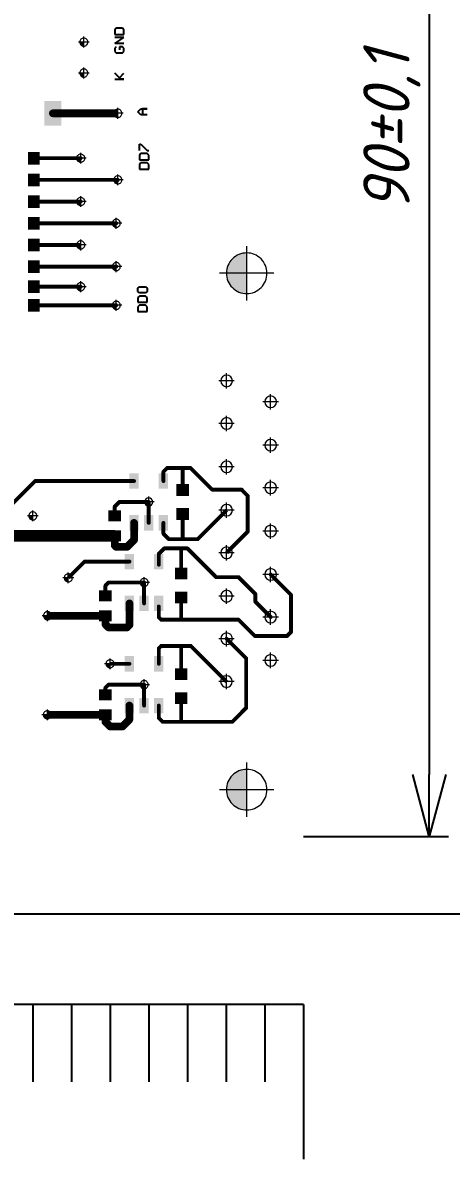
# Model space of a CAD drawing. Header units: millimetres. Extents: x 1557 to 2774, y 1107 to 1474.
# Drawn here: x 1713.8 to 1741.5, y 1316.2 to 1389.6 of the extents above; entities that cross this region are included whole.
import ezdxf

# ---------------------------------------------------------------- set-up
doc = ezdxf.new("R2010")
doc.units = ezdxf.units.MM
for name, color, linetype in [('Mechanical13', 56, 'Continuous'), ('PDF _Геометрия', 7, 'Continuous'), ('PDF _Сплошная заливка', 7, 'Continuous'), ('TopLayer', 1, 'Continuous')]:
    doc.layers.add(name, color=color, linetype=linetype)
doc.styles.add('GOST-2.304_Type-B_italic', font='GOST Common Italic.ttf')
doc.styles.get("Standard").update_dxf_attribs({"font": 'arial.ttf'})
doc.dimstyles.new('ISO-25', dxfattribs={"dimtxt": 2.5, "dimasz": 2.5, "dimexe": 1.25, "dimexo": 0.625, "dimtad": 1, "dimtxsty": 'Standard', "dimcen": 2.5, "dimadec": 0, "dimazin": 0, "dimtfac": 1, "dimtmove": 0, "dimatfit": 3, "dimfxl": 1, "dimarcsym": 0})

# ---------------------------------------------------------------- blocks, each defined once
blk = doc.blocks.new('_Open30')
at = {"color": 0, "linetype": 'ByBlock', "lineweight": -2}
for p, q in [((-1, 0.268), (0, 0)), ((0, 0), (-1, -0.268)), ((0, 0), (-1, 0))]:
    blk.add_line(p, q, dxfattribs=at)
blk = doc.blocks.new('*D54')
at = {"color": 0, "lineweight": -2, "transparency": 16777216}
for p, q in [((1731.986, 1427.067), (1741.362, 1427.067)), ((1740.112, 1423.067), (1740.112, 1341.067)), ((1731.986, 1337.067), (1741.362, 1337.067))]:
    blk.add_line(p, q, dxfattribs=at)
at = {"layer": 'Defpoints', "color": 0, "lineweight": 50, "transparency": 16777216}
for p in [(1731.986, 1427.067), (1731.986, 1337.067), (1740.112, 1337.067)]:
    blk.add_point(p, dxfattribs=at)
at = {"color": 0, "lineweight": -2, "transparency": 16777216, "xscale": 4, "yscale": 4, "zscale": 4}
for p, rotation in [((1740.112, 1427.067), 90), ((1740.112, 1337.067), 270)]:
    blk.add_blockref('_Open30', p, dxfattribs=dict(at, rotation=rotation))
at = {"color": 0, "transparency": 16777216, "insert": (1737.69, 1382.607), "char_height": 3, "attachment_point": 5, "rotation": 90, "style": 'GOST-2.304_Type-B_italic'}
blk.add_mtext('90{\\fGOST type B|b0|i1|c204|p34;\\C0;%%P0,1}', dxfattribs=at)
blk = doc.blocks.new('*D55')
at = {"color": 0, "lineweight": -2, "transparency": 16777216}
for p, q in [((1711.986, 1432.067), (1751.592, 1432.067)), ((1750.342, 1336.067), (1750.342, 1428.067)), ((1711.986, 1332.067), (1751.592, 1332.067))]:
    blk.add_line(p, q, dxfattribs=at)
at = {"layer": 'Defpoints', "color": 0, "lineweight": 50, "transparency": 16777216}
for p in [(1711.986, 1432.067), (1750.342, 1432.067), (1711.986, 1332.067)]:
    blk.add_point(p, dxfattribs=at)
at = {"color": 0, "lineweight": -2, "transparency": 16777216, "xscale": 4, "yscale": 4, "zscale": 4}
for p, rotation in [((1750.342, 1432.067), 90), ((1750.342, 1332.067), 270)]:
    blk.add_blockref('_Open30', p, dxfattribs=dict(at, rotation=rotation))
at = {"color": 0, "transparency": 16777216, "insert": (1747.92, 1379.937), "char_height": 3, "width": 12.96541, "attachment_point": 5, "rotation": 90, "style": 'GOST-2.304_Type-B_italic'}
blk.add_mtext('100{\\fGOST type B|b0|i1|c204|p34;\\C0;%%P0,1}', dxfattribs=at)

msp = doc.modelspace()

# ---------------------------------------------------------------- hatches: boundary and pattern name
at = {"layer": 'PDF _Сплошная заливка', "transparency": 33554559}
for points in [[(1717.508, 1388.37, 0.414236), (1717.77, 1388.107), (1717.77, 1388.107), (1717.77, 1388.107), (1717.77, 1388.37), (1717.77, 1388.37)], [(1717.508, 1386.37, 0.19888), (1717.584, 1386.184), (1717.584, 1386.184, 0.198956), (1717.77, 1386.107), (1717.77, 1386.107), (1717.77, 1386.107), (1717.77, 1386.37), (1717.77, 1386.37)], [(1719.708, 1383.77, 0.198988), (1719.785, 1383.584), (1719.785, 1383.584, 0.198988), (1719.97, 1383.507), (1719.97, 1383.507), (1719.97, 1383.507), (1719.97, 1383.77), (1719.97, 1383.77)], [(1717.308, 1380.87, 0.414259), (1717.57, 1380.607), (1717.57, 1380.607), (1717.57, 1380.607), (1717.57, 1380.87), (1717.57, 1380.87)], [(1719.708, 1379.47, 0.198956), (1719.785, 1379.284), (1719.785, 1379.284, 0.19888), (1719.97, 1379.207), (1719.97, 1379.207), (1719.97, 1379.207), (1719.97, 1379.47), (1719.97, 1379.47)], [(1717.308, 1378.07, 0.198797), (1717.384, 1377.884), (1717.384, 1377.884, 0.198848), (1717.57, 1377.807), (1717.57, 1377.807), (1717.57, 1377.807), (1717.57, 1378.07), (1717.57, 1378.07)], [(1719.608, 1376.67, 0.414236), (1719.87, 1376.407), (1719.87, 1376.407), (1719.87, 1376.407), (1719.87, 1376.67), (1719.87, 1376.67)], [(1717.308, 1375.27, 0.198797), (1717.384, 1375.084), (1717.384, 1375.084, 0.198848), (1717.57, 1375.007), (1717.57, 1375.007), (1717.57, 1375.007), (1717.57, 1375.27), (1717.57, 1375.27)], [(1728.305, 1374.752, 0.414219), (1726.993, 1373.44), (1726.993, 1373.44), (1726.993, 1373.44), (1728.305, 1373.44), (1728.305, 1373.44)], [(1719.608, 1373.87, 0.414186), (1719.87, 1373.607), (1719.87, 1373.607), (1719.87, 1373.607), (1719.87, 1373.87), (1719.87, 1373.87)], [(1726.993, 1373.44, 0.414219), (1728.305, 1372.127), (1728.305, 1372.127), (1728.305, 1372.127), (1728.305, 1373.44), (1728.305, 1373.44)], [(1717.308, 1372.57, 0.19888), (1717.384, 1372.384), (1717.384, 1372.384, 0.198969), (1717.57, 1372.307), (1717.57, 1372.307), (1717.57, 1372.307), (1717.57, 1372.57), (1717.57, 1372.57)], [(1719.608, 1371.37, 0.199002), (1719.684, 1371.184), (1719.684, 1371.184, 0.198988), (1719.87, 1371.107), (1719.87, 1371.107), (1719.87, 1371.107), (1719.87, 1371.37), (1719.87, 1371.37)], [(1721.708, 1358.67, 0.19888), (1721.784, 1358.484), (1721.784, 1358.484, 0.198906), (1721.97, 1358.407), (1721.97, 1358.407), (1721.97, 1358.407), (1721.97, 1358.67), (1721.97, 1358.67)], [(1714.208, 1357.77, 0.414208), (1714.47, 1357.507), (1714.47, 1357.507), (1714.47, 1357.507), (1714.47, 1357.77), (1714.47, 1357.77)], [(1716.508, 1353.77, 0.414236), (1716.77, 1353.507), (1716.77, 1353.507), (1716.77, 1353.507), (1716.77, 1353.77), (1716.77, 1353.77)], [(1721.408, 1353.47, 0.414208), (1721.67, 1353.207), (1721.67, 1353.207), (1721.67, 1353.207), (1721.67, 1353.47), (1721.67, 1353.47)], [(1715.16, 1351.322, 0.414236), (1715.422, 1351.06), (1715.422, 1351.06), (1715.422, 1351.06), (1715.422, 1351.322), (1715.422, 1351.322)], [(1719.208, 1348.22, 0.414259), (1719.47, 1347.957), (1719.47, 1347.957), (1719.47, 1347.957), (1719.47, 1348.22), (1719.47, 1348.22)], [(1721.408, 1346.87, 0.414186), (1721.67, 1346.607), (1721.67, 1346.607), (1721.67, 1346.607), (1721.67, 1346.87), (1721.67, 1346.87)], [(1715.155, 1344.922, 0.414259), (1715.418, 1344.66), (1715.418, 1344.66), (1715.418, 1344.66), (1715.418, 1344.922), (1715.418, 1344.922)], [(1728.305, 1341.402, 0.414219), (1726.993, 1340.09), (1726.993, 1340.09), (1726.993, 1340.09), (1728.305, 1340.09), (1728.305, 1340.09)], [(1726.993, 1340.09, 0.414214), (1728.305, 1338.777), (1728.305, 1338.777), (1728.305, 1338.777), (1728.305, 1340.09), (1728.305, 1340.09)]]:
    msp.add_hatch(color=7, dxfattribs=at).paths.add_polyline_path(points)

# ---------------------------------------------------------------- linework, layer by layer
for p, q in [((1716.986, 1326.221), (1711.986, 1326.221)), ((1714.486, 1326.221), (1714.486, 1321.221)), ((1721.986, 1326.221), (1716.986, 1326.221)), ((1716.986, 1326.221), (1716.986, 1321.221)), ((1719.486, 1326.221), (1719.486, 1321.221)), ((1726.986, 1326.221), (1721.986, 1326.221)), ((1721.986, 1326.221), (1721.986, 1321.221)), ((1724.486, 1326.221), (1724.486, 1321.221)), ((1731.986, 1326.221), (1726.986, 1326.221)), ((1726.986, 1326.221), (1726.986, 1321.221)), ((1729.486, 1326.221), (1729.486, 1321.221)), ((1731.986, 1326.221), (1731.986, 1316.221))]:
    msp.add_line(p, q)
at = {"layer": 'Mechanical13', "lineweight": 50, "const_width": 0.001}
for points in [[(1731.986, 1337.067), (1731.986, 1427.067)], [(1711.986, 1337.067), (1731.986, 1337.067)]]:
    msp.add_lwpolyline(points, dxfattribs=at)
at = {"layer": 'PDF _Геометрия', "lineweight": 9}
for points in [[(1717.77, 1388.02), (1717.77, 1388.72)], [(1718.12, 1388.37), (1717.42, 1388.37)], [(1717.77, 1386.02), (1717.77, 1386.72)], [(1718.12, 1386.37), (1717.42, 1386.37)], [(1720.32, 1383.77), (1719.62, 1383.77)], [(1719.97, 1383.42), (1719.97, 1384.12)], [(1717.92, 1380.87), (1717.22, 1380.87)], [(1717.57, 1380.52), (1717.57, 1381.22)], [(1720.32, 1379.47), (1719.62, 1379.47)], [(1719.97, 1379.12), (1719.97, 1379.82)], [(1717.92, 1378.07), (1717.22, 1378.07)], [(1717.57, 1377.72), (1717.57, 1378.42)], [(1719.87, 1376.32), (1719.87, 1377.02)], [(1720.22, 1376.67), (1719.52, 1376.67)], [(1717.57, 1374.92), (1717.57, 1375.62)], [(1717.92, 1375.27), (1717.22, 1375.27)], [(1728.305, 1371.69), (1728.305, 1375.19)], [(1719.87, 1373.52), (1719.87, 1374.22)], [(1720.22, 1373.87), (1719.52, 1373.87)], [(1730.055, 1373.44), (1726.555, 1373.44)], [(1717.92, 1372.57), (1717.22, 1372.57)], [(1717.57, 1372.22), (1717.57, 1372.92)], [(1720.22, 1371.37), (1719.52, 1371.37)], [(1719.87, 1371.02), (1719.87, 1371.72)], [(1727.005, 1365.99), (1727.005, 1366.99)], [(1727.505, 1366.49), (1726.505, 1366.49)], [(1729.855, 1364.64), (1729.855, 1365.64)], [(1730.355, 1365.14), (1729.355, 1365.14)], [(1727.005, 1363.24), (1727.005, 1364.24)], [(1727.505, 1363.74), (1726.505, 1363.74)], [(1730.355, 1362.34), (1729.355, 1362.34)], [(1729.855, 1361.84), (1729.855, 1362.84)], [(1727.505, 1360.94), (1726.505, 1360.94)], [(1727.005, 1360.44), (1727.005, 1361.44)], [(1730.355, 1359.59), (1729.355, 1359.59)], [(1729.855, 1359.09), (1729.855, 1360.09)], [(1722.32, 1358.67), (1721.62, 1358.67)], [(1721.97, 1358.32), (1721.97, 1359.02)], [(1727.005, 1357.64), (1727.005, 1358.64)], [(1714.47, 1357.42), (1714.47, 1358.12)], [(1727.505, 1358.14), (1726.505, 1358.14)], [(1714.82, 1357.77), (1714.12, 1357.77)], [(1729.855, 1356.29), (1729.855, 1357.29)], [(1730.355, 1356.79), (1729.355, 1356.79)], [(1727.005, 1354.89), (1727.005, 1355.89)], [(1727.505, 1355.39), (1726.505, 1355.39)], [(1729.855, 1353.49), (1729.855, 1354.49)], [(1717.12, 1353.77), (1716.42, 1353.77)], [(1716.77, 1353.42), (1716.77, 1354.12)], [(1721.67, 1353.12), (1721.67, 1353.82)], [(1730.355, 1353.99), (1729.355, 1353.99)], [(1722.02, 1353.47), (1721.32, 1353.47)], [(1727.005, 1352.09), (1727.005, 1353.09)], [(1727.505, 1352.59), (1726.505, 1352.59)], [(1715.772, 1351.322), (1715.072, 1351.322)], [(1715.422, 1350.972), (1715.422, 1351.672)], [(1729.855, 1350.74), (1729.855, 1351.74)], [(1730.355, 1351.24), (1729.355, 1351.24)], [(1727.505, 1349.84), (1726.505, 1349.84)], [(1727.005, 1349.34), (1727.005, 1350.34)], [(1719.47, 1347.87), (1719.47, 1348.57)], [(1730.355, 1348.44), (1729.355, 1348.44)], [(1729.855, 1347.94), (1729.855, 1348.94)], [(1719.82, 1348.22), (1719.12, 1348.22)], [(1721.67, 1346.52), (1721.67, 1347.22)], [(1727.495, 1347.07), (1726.495, 1347.07)], [(1726.995, 1346.57), (1726.995, 1347.57)], [(1722.02, 1346.87), (1721.32, 1346.87)], [(1715.768, 1344.922), (1715.068, 1344.922)], [(1715.418, 1344.572), (1715.418, 1345.272)], [(1728.305, 1338.34), (1728.305, 1341.84)], [(1730.055, 1340.09), (1726.555, 1340.09)]]:
    msp.add_lwpolyline(points, dxfattribs=at)
for points in [[(1718.033, 1388.37, 0.414315), (1717.77, 1388.632, 0.414315), (1717.508, 1388.37, 0.414315), (1717.77, 1388.107, 0.414315)], [(1718.033, 1386.37, 0.414315), (1717.77, 1386.632, 0.414315), (1717.508, 1386.37, 0.414315), (1717.77, 1386.107, 0.414315)], [(1720.233, 1383.77, 0.414315), (1719.97, 1384.032, 0.414315), (1719.708, 1383.77, 0.414315), (1719.97, 1383.507, 0.414315)], [(1717.833, 1380.87, 0.414315), (1717.57, 1381.132, 0.414315), (1717.308, 1380.87, 0.414315), (1717.57, 1380.608, 0.414315)], [(1720.233, 1379.47, 0.414315), (1719.97, 1379.732, 0.414315), (1719.708, 1379.47, 0.414315), (1719.97, 1379.207, 0.414315)], [(1717.833, 1378.07, 0.414315), (1717.57, 1378.332, 0.414315), (1717.308, 1378.07, 0.414315), (1717.57, 1377.808, 0.414315)], [(1720.133, 1376.67, 0.414315), (1719.87, 1376.932, 0.414315), (1719.608, 1376.67, 0.414315), (1719.87, 1376.407, 0.414315)], [(1717.833, 1375.27, 0.414315), (1717.57, 1375.532, 0.414315), (1717.308, 1375.27, 0.414315), (1717.57, 1375.008, 0.414315)], [(1720.133, 1373.87, 0.414315), (1719.87, 1374.132, 0.414315), (1719.608, 1373.87, 0.414315), (1719.87, 1373.607, 0.414315)], [(1729.617, 1373.44, 0.414259), (1728.305, 1374.753, 0.414259), (1726.993, 1373.44, 0.414315), (1728.305, 1372.128, 0.414315)], [(1717.833, 1372.57, 0.414315), (1717.57, 1372.832, 0.414315), (1717.308, 1372.57, 0.414315), (1717.57, 1372.307, 0.414315)], [(1720.133, 1371.37, 0.414315), (1719.87, 1371.632, 0.414315), (1719.608, 1371.37, 0.414315), (1719.87, 1371.107, 0.414315)], [(1727.38, 1366.49, 0.414158), (1727.005, 1366.865, 0.414158), (1726.63, 1366.49, 0.414158), (1727.005, 1366.115, 0.414158)], [(1730.23, 1365.14, 0.414158), (1729.855, 1365.515, 0.414158), (1729.48, 1365.14, 0.414158), (1729.855, 1364.765, 0.414158)], [(1727.38, 1363.74, 0.414158), (1727.005, 1364.115, 0.414158), (1726.63, 1363.74, 0.414158), (1727.005, 1363.365, 0.414158)], [(1730.23, 1362.34, 0.414158), (1729.855, 1362.715, 0.414158), (1729.48, 1362.34, 0.414158), (1729.855, 1361.965, 0.414158)], [(1727.38, 1360.94, 0.414158), (1727.005, 1361.315, 0.414158), (1726.63, 1360.94, 0.414158), (1727.005, 1360.565, 0.414158)], [(1730.23, 1359.59, 0.414158), (1729.855, 1359.965, 0.414158), (1729.48, 1359.59, 0.414158), (1729.855, 1359.215, 0.414158)], [(1722.233, 1358.67, 0.413811), (1721.97, 1358.932, 0.414036), (1721.707, 1358.67, 0.414036), (1721.97, 1358.407, 0.413811)], [(1714.733, 1357.77, 0.414315), (1714.47, 1358.032, 0.414315), (1714.208, 1357.77, 0.414315), (1714.47, 1357.507, 0.414315)], [(1727.38, 1358.14, 0.414158), (1727.005, 1358.515, 0.414158), (1726.63, 1358.14, 0.414158), (1727.005, 1357.765, 0.414158)], [(1730.23, 1356.79, 0.414158), (1729.855, 1357.165, 0.414158), (1729.48, 1356.79, 0.414158), (1729.855, 1356.415, 0.414158)], [(1727.38, 1355.39, 0.414158), (1727.005, 1355.765, 0.414158), (1726.63, 1355.39, 0.414511), (1727.005, 1355.015, 0.414511)], [(1730.23, 1353.99, 0.414158), (1729.855, 1354.365, 0.414158), (1729.48, 1353.99, 0.414158), (1729.855, 1353.615, 0.414158)], [(1717.032, 1353.77, 0.414315), (1716.77, 1354.032, 0.414315), (1716.508, 1353.77, 0.414315), (1716.77, 1353.508, 0.414315)], [(1721.933, 1353.47, 0.414315), (1721.67, 1353.732, 0.414315), (1721.408, 1353.47, 0.414315), (1721.67, 1353.207, 0.414315)], [(1727.38, 1352.59, 0.414158), (1727.005, 1352.965, 0.414158), (1726.63, 1352.59, 0.414511), (1727.005, 1352.215, 0.414511)], [(1715.685, 1351.322, 0.414315), (1715.422, 1351.585, 0.414315), (1715.16, 1351.322, 0.414315), (1715.422, 1351.06, 0.414315)], [(1730.23, 1351.24, 0.414158), (1729.855, 1351.615, 0.414158), (1729.48, 1351.24, 0.414158), (1729.855, 1350.865, 0.414158)], [(1727.38, 1349.84, 0.414158), (1727.005, 1350.215, 0.414158), (1726.63, 1349.84, 0.414158), (1727.005, 1349.465, 0.414158)], [(1719.733, 1348.22, 0.414315), (1719.47, 1348.482, 0.414315), (1719.208, 1348.22, 0.414315), (1719.47, 1347.957, 0.414315)], [(1730.23, 1348.44, 0.414158), (1729.855, 1348.815, 0.414158), (1729.48, 1348.44, 0.414158), (1729.855, 1348.065, 0.414158)], [(1721.933, 1346.87, 0.414315), (1721.67, 1347.132, 0.414315), (1721.408, 1346.87, 0.414315), (1721.67, 1346.607, 0.414315)], [(1727.37, 1347.07, 0.414158), (1726.995, 1347.445, 0.414158), (1726.62, 1347.07, 0.414158), (1726.995, 1346.695, 0.414158)], [(1715.68, 1344.922, 0.414315), (1715.418, 1345.185, 0.414315), (1715.155, 1344.922, 0.414315), (1715.418, 1344.66, 0.414315)], [(1729.617, 1340.09, 0.414214), (1728.305, 1341.402, 0.414214), (1726.993, 1340.09, 0.414259), (1728.305, 1338.777, 0.414259)]]:
    msp.add_lwpolyline(points, format="xyb", close=True, dxfattribs=at)
at = {"layer": 'TopLayer'}
for p, q in [((1719.87, 1389.269), (1719.77, 1389.169)), ((1719.77, 1389.169), (1719.77, 1388.87)), ((1719.77, 1388.87), (1720.37, 1388.87)), ((1720.27, 1389.269), (1719.87, 1389.269)), ((1720.37, 1389.169), (1720.27, 1389.269)), ((1720.37, 1388.87), (1720.37, 1389.169)), ((1719.77, 1388.27), (1720.37, 1388.67)), ((1720.37, 1388.67), (1719.77, 1388.67)), ((1720.37, 1388.27), (1719.77, 1388.27)), ((1719.87, 1388.07), (1719.77, 1387.97)), ((1720.27, 1388.07), (1720.07, 1388.07)), ((1720.07, 1388.07), (1720.07, 1387.87)), ((1720.37, 1387.97), (1720.27, 1388.07)), ((1719.77, 1387.97), (1719.77, 1387.77)), ((1719.77, 1387.77), (1719.87, 1387.67)), ((1719.87, 1387.67), (1720.27, 1387.67)), ((1720.27, 1387.67), (1720.37, 1387.77)), ((1720.37, 1387.77), (1720.37, 1387.97)), ((1720.17, 1385.97), (1719.77, 1386.37)), ((1719.77, 1386.37), (1720.07, 1386.07)), ((1719.77, 1385.97), (1720.37, 1385.97)), ((1720.07, 1386.07), (1720.37, 1386.37)), ((1720.37, 1385.97), (1720.17, 1385.97)), ((1721.27, 1383.87), (1721.47, 1384.07)), ((1721.47, 1383.67), (1721.27, 1383.87)), ((1721.47, 1384.07), (1721.87, 1384.07)), ((1721.87, 1383.67), (1721.47, 1383.67)), ((1721.87, 1384.07), (1721.57, 1384.07)), ((1721.57, 1384.07), (1721.57, 1383.67)), ((1721.37, 1381.37), (1721.37, 1381.769)), ((1721.37, 1381.769), (1721.47, 1381.769)), ((1721.47, 1381.769), (1721.87, 1381.37)), ((1721.47, 1381.17), (1721.37, 1381.07)), ((1721.37, 1381.07), (1721.37, 1380.77)), ((1721.37, 1380.77), (1721.97, 1380.77)), ((1721.87, 1381.17), (1721.47, 1381.17)), ((1721.87, 1381.37), (1721.97, 1381.37)), ((1721.97, 1381.07), (1721.87, 1381.17)), ((1721.97, 1380.77), (1721.97, 1381.07)), ((1721.47, 1380.57), (1721.37, 1380.47)), ((1721.37, 1380.47), (1721.37, 1380.17)), ((1721.37, 1380.17), (1721.97, 1380.17)), ((1721.87, 1380.57), (1721.47, 1380.57)), ((1721.97, 1380.47), (1721.87, 1380.57)), ((1721.97, 1380.17), (1721.97, 1380.47)), ((1721.27, 1372.469), (1721.37, 1372.569)), ((1721.37, 1372.569), (1721.77, 1372.569)), ((1721.77, 1372.569), (1721.87, 1372.469)), ((1721.27, 1372.269), (1721.27, 1372.469)), ((1721.37, 1372.17), (1721.27, 1372.269)), ((1721.37, 1371.97), (1721.27, 1371.87)), ((1721.27, 1371.87), (1721.27, 1371.57)), ((1721.77, 1372.17), (1721.37, 1372.17)), ((1721.77, 1371.97), (1721.37, 1371.97)), ((1721.87, 1372.269), (1721.77, 1372.17)), ((1721.87, 1371.87), (1721.77, 1371.97)), ((1721.87, 1372.469), (1721.87, 1372.269)), ((1721.87, 1371.57), (1721.87, 1371.87)), ((1721.27, 1371.57), (1721.87, 1371.57)), ((1721.37, 1371.37), (1721.27, 1371.27)), ((1721.27, 1371.27), (1721.27, 1370.97)), ((1721.77, 1371.37), (1721.37, 1371.37)), ((1721.87, 1371.27), (1721.77, 1371.37)), ((1721.87, 1370.97), (1721.87, 1371.27)), ((1721.27, 1370.97), (1721.87, 1370.97))]:
    msp.add_line(p, q, dxfattribs=at)
for points, const_width in [([(1715.773, 1383.77), (1719.97, 1383.77)], 0.5), ([(1714.545, 1380.87), (1717.57, 1380.87)], 0.25), ([(1714.545, 1379.47), (1719.97, 1379.47)], 0.25), ([(1714.545, 1378.07), (1717.57, 1378.07)], 0.25), ([(1714.545, 1376.67), (1719.87, 1376.67)], 0.25), ([(1714.545, 1375.27), (1717.57, 1375.27)], 0.25), ([(1714.545, 1373.87), (1719.87, 1373.87)], 0.25), ([(1714.545, 1372.57), (1717.57, 1372.57)], 0.25), ([(1714.545, 1371.37), (1719.87, 1371.37)], 0.25), ([(1722.92, 1360.62), (1723.17, 1360.87)], 0.25), ([(1723.17, 1360.87), (1724.17, 1360.87)], 0.25), ([(1724.17, 1360.87), (1724.67, 1360.87)], 0.25), ([(1724.17, 1359.445), (1724.17, 1360.87)], 0.25), ([(1724.67, 1360.87), (1726.07, 1359.47)], 0.25), ([(1712.57, 1357.97), (1714.62, 1360.02)], 0.25), ([(1714.62, 1360.02), (1721.02, 1360.02)], 0.25), ([(1722.92, 1360.02), (1722.92, 1360.62)], 0.25), ([(1726.07, 1359.47), (1727.97, 1359.47)], 0.25), ([(1727.97, 1359.47), (1728.37, 1359.07)], 0.25), ([(1719.77, 1358.37), (1720.07, 1358.67)], 0.25), ([(1720.07, 1358.67), (1721.97, 1358.67)], 0.25), ([(1721.97, 1357.32), (1721.97, 1358.67)], 0.25), ([(1728.37, 1356.755), (1728.37, 1359.07)], 0.25), ([(1719.77, 1357.77), (1719.77, 1358.37)], 0.25), ([(1724.17, 1356.302), (1724.17, 1357.895)], 0.25), ([(1725.135, 1356.27), (1727.005, 1358.14)], 0.25), ([(1721.02, 1356.22), (1721.02, 1357.32)], 0.5), ([(1722.92, 1356.62), (1722.92, 1357.32)], 0.25), ([(1712.775, 1356.475), (1719.77, 1356.475)], 0.75), ([(1719.77, 1355.87), (1719.77, 1356.475)], 0.5), ([(1720.57, 1355.77), (1721.02, 1356.22)], 0.5), ([(1722.92, 1356.62), (1723.27, 1356.27)], 0.25), ([(1724.17, 1356.302), (1724.203, 1356.27)], 0.25), ([(1727.005, 1355.39), (1728.37, 1356.755)], 0.25), ([(1719.77, 1355.87), (1719.87, 1355.77)], 0.5), ([(1719.87, 1355.77), (1720.57, 1355.77)], 0.5), ([(1722.62, 1355.32), (1722.97, 1355.67)], 0.25), ([(1722.97, 1355.67), (1724.07, 1355.67)], 0.25), ([(1723.27, 1356.27), (1724.203, 1356.27)], 0.25), ([(1724.07, 1355.67), (1724.47, 1355.67)], 0.25), ([(1724.07, 1354.045), (1724.07, 1355.67)], 0.25), ([(1724.203, 1356.27), (1725.135, 1356.27)], 0.25), ([(1724.47, 1355.67), (1726.325, 1353.815)], 0.25), ([(1722.62, 1354.82), (1722.62, 1355.32)], 0.25), ([(1716.77, 1353.77), (1717.82, 1354.82)], 0.25), ([(1717.82, 1354.82), (1720.72, 1354.82)], 0.25), ([(1722.62, 1354.62), (1722.62, 1354.82)], 0.25), ([(1719.17, 1353.27), (1719.37, 1353.47)], 0.25), ([(1719.37, 1353.47), (1721.67, 1353.47)], 0.25), ([(1721.67, 1352.12), (1721.67, 1353.47)], 0.25), ([(1726.325, 1353.815), (1727.776, 1353.815)], 0.25), ([(1727.776, 1353.815), (1728.87, 1352.721)], 0.25), ([(1729.855, 1353.99), (1731.17, 1352.675)], 0.25), ([(1719.17, 1352.618), (1719.17, 1353.27)], 0.25), ([(1728.87, 1352.225), (1728.87, 1352.721)], 0.25), ([(1731.17, 1350.27), (1731.17, 1352.675)], 0.25), ([(1720.72, 1350.72), (1720.72, 1352.12)], 0.5), ([(1722.62, 1351.22), (1722.62, 1351.92)], 0.25), ([(1724.07, 1351.065), (1724.07, 1352.495)], 0.25), ([(1728.87, 1352.225), (1729.855, 1351.24)], 0.25), ([(1715.422, 1351.322), (1719.17, 1351.322)], 0.5), ([(1719.17, 1350.77), (1719.17, 1351.322)], 0.5), ([(1722.62, 1351.22), (1722.775, 1351.065)], 0.25), ([(1719.17, 1350.77), (1719.37, 1350.57)], 0.5), ([(1719.37, 1350.57), (1720.57, 1350.57)], 0.5), ([(1720.57, 1350.57), (1720.72, 1350.72)], 0.5), ([(1722.775, 1351.065), (1724.07, 1351.065)], 0.25), ([(1724.07, 1351.065), (1727.776, 1351.065)], 0.25), ([(1727.776, 1351.065), (1728.826, 1350.015)], 0.25), ([(1727.005, 1349.84), (1728.27, 1348.575)], 0.25), ([(1728.826, 1350.015), (1730.915, 1350.015)], 0.25), ([(1730.915, 1350.015), (1731.17, 1350.27)], 0.25), ([(1722.62, 1349.22), (1722.77, 1349.37)], 0.25), ([(1722.62, 1348.22), (1722.62, 1349.22)], 0.25), ([(1722.77, 1349.37), (1724.12, 1349.37)], 0.25), ([(1724.07, 1349.32), (1724.12, 1349.37)], 0.25), ([(1724.07, 1347.545), (1724.07, 1349.32)], 0.25), ([(1724.12, 1349.37), (1724.695, 1349.37)], 0.25), ([(1724.695, 1349.37), (1726.995, 1347.07)], 0.25), ([(1728.27, 1345.37), (1728.27, 1348.575)], 0.25), ([(1719.47, 1348.22), (1720.72, 1348.22)], 0.25), ([(1719.17, 1346.67), (1719.37, 1346.87)], 0.25), ([(1719.37, 1346.87), (1721.67, 1346.87)], 0.25), ([(1721.67, 1345.52), (1721.67, 1346.87)], 0.25), ([(1719.17, 1346.218), (1719.17, 1346.67)], 0.25), ([(1720.72, 1344.62), (1720.72, 1345.52)], 0.5), ([(1722.62, 1344.72), (1722.62, 1345.52)], 0.25), ([(1724.07, 1344.47), (1724.07, 1345.995)], 0.25), ([(1727.37, 1344.47), (1728.27, 1345.37)], 0.25), ([(1715.418, 1344.922), (1719.17, 1344.922)], 0.5), ([(1719.17, 1344.47), (1719.17, 1344.922)], 0.5), ([(1719.17, 1344.47), (1719.47, 1344.17)], 0.5), ([(1720.27, 1344.17), (1720.72, 1344.62)], 0.5), ([(1722.62, 1344.72), (1722.87, 1344.47)], 0.25), ([(1719.47, 1344.17), (1720.27, 1344.17)], 0.5), ([(1722.87, 1344.47), (1724.07, 1344.47)], 0.25), ([(1724.07, 1344.47), (1727.37, 1344.47)], 0.25)]:
    msp.add_lwpolyline(points, dxfattribs=dict(at, const_width=const_width))
for points, const_width in [([(1715.648, 1383.77, 1), (1715.898, 1383.77, 1)], 0.25), ([(1714.482, 1380.87, 1), (1714.607, 1380.87, 1)], 0.125), ([(1717.508, 1380.87, 1), (1717.633, 1380.87, 1)], 0.125), ([(1714.482, 1379.47, 1), (1714.607, 1379.47, 1)], 0.125), ([(1719.908, 1379.47, 1), (1720.033, 1379.47, 1)], 0.125), ([(1714.482, 1378.07, 1), (1714.607, 1378.07, 1)], 0.125), ([(1717.508, 1378.07, 1), (1717.633, 1378.07, 1)], 0.125), ([(1714.482, 1376.67, 1), (1714.607, 1376.67, 1)], 0.125), ([(1719.808, 1376.67, 1), (1719.933, 1376.67, 1)], 0.125), ([(1714.482, 1375.27, 1), (1714.607, 1375.27, 1)], 0.125), ([(1714.482, 1373.87, 1), (1714.607, 1373.87, 1)], 0.125), ([(1719.808, 1373.87, 1), (1719.933, 1373.87, 1)], 0.125), ([(1714.482, 1372.57, 1), (1714.607, 1372.57, 1)], 0.125), ([(1717.508, 1372.57, 1), (1717.633, 1372.57, 1)], 0.125), ([(1714.482, 1371.37, 1), (1714.607, 1371.37, 1)], 0.125), ([(1719.808, 1371.37, 1), (1719.933, 1371.37, 1)], 0.125), ([(1723.108, 1360.87, 1), (1723.233, 1360.87, 1)], 0.125), ([(1723.108, 1360.87, 1), (1723.233, 1360.87, 1)], 0.125), ([(1724.108, 1360.87, 1), (1724.233, 1360.87, 1)], 0.125), ([(1724.108, 1360.87, 1), (1724.233, 1360.87, 1)], 0.125), ([(1724.108, 1360.87, 1), (1724.233, 1360.87, 1)], 0.125), ([(1724.608, 1360.87, 1), (1724.733, 1360.87, 1)], 0.125), ([(1724.608, 1360.87, 1), (1724.733, 1360.87, 1)], 0.125), ([(1714.558, 1360.02, 1), (1714.683, 1360.02, 1)], 0.125), ([(1714.558, 1360.02, 1), (1714.683, 1360.02, 1)], 0.125), ([(1720.958, 1360.02, 1), (1721.083, 1360.02, 1)], 0.125), ([(1722.858, 1360.62, 1), (1722.983, 1360.62, 1)], 0.125), ([(1722.858, 1360.62, 1), (1722.983, 1360.62, 1)], 0.125), ([(1722.858, 1360.02, 1), (1722.983, 1360.02, 1)], 0.125), ([(1724.108, 1359.445, 1), (1724.233, 1359.445, 1)], 0.125), ([(1726.008, 1359.47, 1), (1726.133, 1359.47, 1)], 0.125), ([(1726.008, 1359.47, 1), (1726.133, 1359.47, 1)], 0.125), ([(1727.908, 1359.47, 1), (1728.033, 1359.47, 1)], 0.125), ([(1727.908, 1359.47, 1), (1728.033, 1359.47, 1)], 0.125), ([(1720.008, 1358.67, 1), (1720.133, 1358.67, 1)], 0.125), ([(1720.008, 1358.67, 1), (1720.133, 1358.67, 1)], 0.125), ([(1721.908, 1358.67, 1), (1722.033, 1358.67, 1)], 0.125), ([(1721.908, 1358.67, 1), (1722.033, 1358.67, 1)], 0.125), ([(1728.308, 1359.07, 1), (1728.433, 1359.07, 1)], 0.125), ([(1728.308, 1359.07, 1), (1728.433, 1359.07, 1)], 0.125), ([(1719.708, 1358.37, 1), (1719.833, 1358.37, 1)], 0.125), ([(1719.708, 1358.37, 1), (1719.833, 1358.37, 1)], 0.125), ([(1719.708, 1357.77, 1), (1719.833, 1357.77, 1)], 0.125), ([(1724.108, 1357.895, 1), (1724.233, 1357.895, 1)], 0.125), ([(1720.895, 1357.32, 1), (1721.145, 1357.32, 1)], 0.25), ([(1721.908, 1357.32, 1), (1722.033, 1357.32, 1)], 0.125), ([(1722.858, 1357.32, 1), (1722.983, 1357.32, 1)], 0.125), ([(1719.583, 1356.475, 1), (1719.958, 1356.475, 1)], 0.375), ([(1719.645, 1356.475, 1), (1719.895, 1356.475, 1)], 0.25), ([(1720.895, 1356.22, 1), (1721.145, 1356.22, 1)], 0.25), ([(1720.895, 1356.22, 1), (1721.145, 1356.22, 1)], 0.25), ([(1722.858, 1356.62, 1), (1722.983, 1356.62, 1)], 0.125), ([(1722.858, 1356.62, 1), (1722.983, 1356.62, 1)], 0.125), ([(1724.108, 1356.302, 1), (1724.233, 1356.302, 1)], 0.125), ([(1724.108, 1356.302, 1), (1724.233, 1356.302, 1)], 0.125), ([(1728.308, 1356.755, 1), (1728.433, 1356.755, 1)], 0.125), ([(1728.308, 1356.755, 1), (1728.433, 1356.755, 1)], 0.125), ([(1719.645, 1355.87, 1), (1719.895, 1355.87, 1)], 0.25), ([(1719.645, 1355.87, 1), (1719.895, 1355.87, 1)], 0.25), ([(1719.745, 1355.77, 1), (1719.995, 1355.77, 1)], 0.25), ([(1719.745, 1355.77, 1), (1719.995, 1355.77, 1)], 0.25), ([(1720.445, 1355.77, 1), (1720.695, 1355.77, 1)], 0.25), ([(1720.445, 1355.77, 1), (1720.695, 1355.77, 1)], 0.25), ([(1722.908, 1355.67, 1), (1723.033, 1355.67, 1)], 0.125), ([(1722.908, 1355.67, 1), (1723.033, 1355.67, 1)], 0.125), ([(1723.208, 1356.27, 1), (1723.333, 1356.27, 1)], 0.125), ([(1723.208, 1356.27, 1), (1723.333, 1356.27, 1)], 0.125), ([(1724.008, 1355.67, 1), (1724.133, 1355.67, 1)], 0.125), ([(1724.008, 1355.67, 1), (1724.133, 1355.67, 1)], 0.125), ([(1724.008, 1355.67, 1), (1724.133, 1355.67, 1)], 0.125), ([(1724.14, 1356.27, 1), (1724.265, 1356.27, 1)], 0.125), ([(1724.14, 1356.27, 1), (1724.265, 1356.27, 1)], 0.125), ([(1724.14, 1356.27, 1), (1724.265, 1356.27, 1)], 0.125), ([(1724.408, 1355.67, 1), (1724.533, 1355.67, 1)], 0.125), ([(1724.408, 1355.67, 1), (1724.533, 1355.67, 1)], 0.125), ([(1725.073, 1356.27, 1), (1725.198, 1356.27, 1)], 0.125), ([(1725.073, 1356.27, 1), (1725.198, 1356.27, 1)], 0.125), ([(1722.558, 1355.32, 1), (1722.683, 1355.32, 1)], 0.125), ([(1722.558, 1355.32, 1), (1722.683, 1355.32, 1)], 0.125), ([(1717.758, 1354.82, 1), (1717.883, 1354.82, 1)], 0.125), ([(1717.758, 1354.82, 1), (1717.883, 1354.82, 1)], 0.125), ([(1720.658, 1354.82, 1), (1720.783, 1354.82, 1)], 0.125), ([(1722.558, 1354.82, 1), (1722.683, 1354.82, 1)], 0.125), ([(1722.558, 1354.82, 1), (1722.683, 1354.82, 1)], 0.125), ([(1722.558, 1354.62, 1), (1722.683, 1354.62, 1)], 0.125), ([(1719.308, 1353.47, 1), (1719.433, 1353.47, 1)], 0.125), ([(1719.308, 1353.47, 1), (1719.433, 1353.47, 1)], 0.125), ([(1721.608, 1353.47, 1), (1721.733, 1353.47, 1)], 0.125), ([(1721.608, 1353.47, 1), (1721.733, 1353.47, 1)], 0.125), ([(1724.008, 1354.045, 1), (1724.133, 1354.045, 1)], 0.125), ([(1726.263, 1353.815, 1), (1726.388, 1353.815, 1)], 0.125), ([(1726.263, 1353.815, 1), (1726.388, 1353.815, 1)], 0.125), ([(1727.714, 1353.815, 1), (1727.839, 1353.815, 1)], 0.125), ([(1727.714, 1353.815, 1), (1727.839, 1353.815, 1)], 0.125), ([(1729.793, 1353.99, 1), (1729.918, 1353.99, 1)], 0.125), ([(1719.108, 1353.27, 1), (1719.233, 1353.27, 1)], 0.125), ([(1719.108, 1353.27, 1), (1719.233, 1353.27, 1)], 0.125), ([(1728.808, 1352.721, 1), (1728.933, 1352.721, 1)], 0.125), ([(1728.808, 1352.721, 1), (1728.933, 1352.721, 1)], 0.125), ([(1731.108, 1352.675, 1), (1731.233, 1352.675, 1)], 0.125), ([(1731.108, 1352.675, 1), (1731.233, 1352.675, 1)], 0.125), ([(1719.108, 1352.618, 1), (1719.233, 1352.618, 1)], 0.125), ([(1720.595, 1352.12, 1), (1720.845, 1352.12, 1)], 0.25), ([(1721.608, 1352.12, 1), (1721.733, 1352.12, 1)], 0.125), ([(1722.558, 1351.92, 1), (1722.683, 1351.92, 1)], 0.125), ([(1724.008, 1352.495, 1), (1724.133, 1352.495, 1)], 0.125), ([(1728.808, 1352.225, 1), (1728.933, 1352.225, 1)], 0.125), ([(1728.808, 1352.225, 1), (1728.933, 1352.225, 1)], 0.125), ([(1719.045, 1351.322, 1), (1719.295, 1351.322, 1)], 0.25), ([(1719.045, 1351.322, 1), (1719.295, 1351.322, 1)], 0.25), ([(1722.558, 1351.22, 1), (1722.683, 1351.22, 1)], 0.125), ([(1722.558, 1351.22, 1), (1722.683, 1351.22, 1)], 0.125), ([(1729.793, 1351.24, 1), (1729.918, 1351.24, 1)], 0.125), ([(1719.045, 1350.77, 1), (1719.295, 1350.77, 1)], 0.25), ([(1719.045, 1350.77, 1), (1719.295, 1350.77, 1)], 0.25), ([(1719.245, 1350.57, 1), (1719.495, 1350.57, 1)], 0.25), ([(1719.245, 1350.57, 1), (1719.495, 1350.57, 1)], 0.25), ([(1720.445, 1350.57, 1), (1720.695, 1350.57, 1)], 0.25), ([(1720.445, 1350.57, 1), (1720.695, 1350.57, 1)], 0.25), ([(1720.595, 1350.72, 1), (1720.845, 1350.72, 1)], 0.25), ([(1720.595, 1350.72, 1), (1720.845, 1350.72, 1)], 0.25), ([(1722.713, 1351.065, 1), (1722.838, 1351.065, 1)], 0.125), ([(1722.713, 1351.065, 1), (1722.838, 1351.065, 1)], 0.125), ([(1724.008, 1351.065, 1), (1724.133, 1351.065, 1)], 0.125), ([(1724.008, 1351.065, 1), (1724.133, 1351.065, 1)], 0.125), ([(1724.008, 1351.065, 1), (1724.133, 1351.065, 1)], 0.125), ([(1727.714, 1351.065, 1), (1727.839, 1351.065, 1)], 0.125), ([(1727.714, 1351.065, 1), (1727.839, 1351.065, 1)], 0.125), ([(1726.943, 1349.84, 1), (1727.068, 1349.84, 1)], 0.125), ([(1728.764, 1350.015, 1), (1728.889, 1350.015, 1)], 0.125), ([(1728.764, 1350.015, 1), (1728.889, 1350.015, 1)], 0.125), ([(1730.853, 1350.015, 1), (1730.978, 1350.015, 1)], 0.125), ([(1730.853, 1350.015, 1), (1730.978, 1350.015, 1)], 0.125), ([(1731.108, 1350.27, 1), (1731.233, 1350.27, 1)], 0.125), ([(1731.108, 1350.27, 1), (1731.233, 1350.27, 1)], 0.125), ([(1722.558, 1349.22, 1), (1722.683, 1349.22, 1)], 0.125), ([(1722.558, 1349.22, 1), (1722.683, 1349.22, 1)], 0.125), ([(1722.708, 1349.37, 1), (1722.833, 1349.37, 1)], 0.125), ([(1722.708, 1349.37, 1), (1722.833, 1349.37, 1)], 0.125), ([(1724.008, 1349.32, 1), (1724.133, 1349.32, 1)], 0.125), ([(1724.008, 1349.32, 1), (1724.133, 1349.32, 1)], 0.125), ([(1724.058, 1349.37, 1), (1724.183, 1349.37, 1)], 0.125), ([(1724.058, 1349.37, 1), (1724.183, 1349.37, 1)], 0.125), ([(1724.058, 1349.37, 1), (1724.183, 1349.37, 1)], 0.125), ([(1724.633, 1349.37, 1), (1724.758, 1349.37, 1)], 0.125), ([(1724.633, 1349.37, 1), (1724.758, 1349.37, 1)], 0.125), ([(1728.208, 1348.575, 1), (1728.333, 1348.575, 1)], 0.125), ([(1728.208, 1348.575, 1), (1728.333, 1348.575, 1)], 0.125), ([(1720.658, 1348.22, 1), (1720.783, 1348.22, 1)], 0.125), ([(1722.558, 1348.22, 1), (1722.683, 1348.22, 1)], 0.125), ([(1724.008, 1347.545, 1), (1724.133, 1347.545, 1)], 0.125), ([(1719.308, 1346.87, 1), (1719.433, 1346.87, 1)], 0.125), ([(1719.308, 1346.87, 1), (1719.433, 1346.87, 1)], 0.125), ([(1721.608, 1346.87, 1), (1721.733, 1346.87, 1)], 0.125), ([(1721.608, 1346.87, 1), (1721.733, 1346.87, 1)], 0.125), ([(1719.108, 1346.67, 1), (1719.233, 1346.67, 1)], 0.125), ([(1719.108, 1346.67, 1), (1719.233, 1346.67, 1)], 0.125), ([(1719.108, 1346.218, 1), (1719.233, 1346.218, 1)], 0.125), ([(1720.595, 1345.52, 1), (1720.845, 1345.52, 1)], 0.25), ([(1721.608, 1345.52, 1), (1721.733, 1345.52, 1)], 0.125), ([(1722.558, 1345.52, 1), (1722.683, 1345.52, 1)], 0.125), ([(1724.008, 1345.995, 1), (1724.133, 1345.995, 1)], 0.125), ([(1728.208, 1345.37, 1), (1728.333, 1345.37, 1)], 0.125), ([(1728.208, 1345.37, 1), (1728.333, 1345.37, 1)], 0.125), ([(1719.045, 1344.922, 1), (1719.295, 1344.922, 1)], 0.25), ([(1719.045, 1344.922, 1), (1719.295, 1344.922, 1)], 0.25), ([(1719.045, 1344.47, 1), (1719.295, 1344.47, 1)], 0.25), ([(1719.045, 1344.47, 1), (1719.295, 1344.47, 1)], 0.25), ([(1720.595, 1344.62, 1), (1720.845, 1344.62, 1)], 0.25), ([(1720.595, 1344.62, 1), (1720.845, 1344.62, 1)], 0.25), ([(1722.558, 1344.72, 1), (1722.683, 1344.72, 1)], 0.125), ([(1722.558, 1344.72, 1), (1722.683, 1344.72, 1)], 0.125), ([(1719.345, 1344.17, 1), (1719.595, 1344.17, 1)], 0.25), ([(1719.345, 1344.17, 1), (1719.595, 1344.17, 1)], 0.25), ([(1720.145, 1344.17, 1), (1720.395, 1344.17, 1)], 0.25), ([(1720.145, 1344.17, 1), (1720.395, 1344.17, 1)], 0.25), ([(1722.808, 1344.47, 1), (1722.933, 1344.47, 1)], 0.125), ([(1722.808, 1344.47, 1), (1722.933, 1344.47, 1)], 0.125), ([(1724.008, 1344.47, 1), (1724.133, 1344.47, 1)], 0.125), ([(1724.008, 1344.47, 1), (1724.133, 1344.47, 1)], 0.125), ([(1724.008, 1344.47, 1), (1724.133, 1344.47, 1)], 0.125), ([(1727.308, 1344.47, 1), (1727.433, 1344.47, 1)], 0.125), ([(1727.308, 1344.47, 1), (1727.433, 1344.47, 1)], 0.125)]:
    msp.add_lwpolyline(points, format="xyb", close=True, dxfattribs=dict(at, const_width=const_width))
for points in [[(1715.22, 1382.97), (1716.326, 1382.97), (1715.22, 1384.57), (1716.326, 1384.57)], [(1714.164, 1380.464), (1714.926, 1380.464), (1714.164, 1381.276), (1714.926, 1381.276)], [(1714.164, 1379.064), (1714.926, 1379.064), (1714.164, 1379.876), (1714.926, 1379.876)], [(1714.164, 1377.664), (1714.926, 1377.664), (1714.164, 1378.476), (1714.926, 1378.476)], [(1714.164, 1376.264), (1714.926, 1376.264), (1714.164, 1377.076), (1714.926, 1377.076)], [(1714.164, 1374.864), (1714.926, 1374.864), (1714.164, 1375.676), (1714.926, 1375.676)], [(1714.164, 1373.464), (1714.926, 1373.464), (1714.164, 1374.276), (1714.926, 1374.276)], [(1714.164, 1372.164), (1714.926, 1372.164), (1714.164, 1372.976), (1714.926, 1372.976)], [(1714.164, 1370.964), (1714.926, 1370.964), (1714.164, 1371.776), (1714.926, 1371.776)], [(1721.32, 1360.52), (1720.72, 1360.52), (1721.32, 1359.52), (1720.72, 1359.52)], [(1723.22, 1360.52), (1722.62, 1360.52), (1723.22, 1359.52), (1722.62, 1359.52)], [(1724.576, 1359.064), (1724.576, 1359.826), (1723.764, 1359.064), (1723.764, 1359.826)], [(1720.176, 1357.414), (1720.176, 1358.126), (1719.364, 1357.414), (1719.364, 1358.126)], [(1724.576, 1357.514), (1724.576, 1358.276), (1723.764, 1357.514), (1723.764, 1358.276)], [(1721.32, 1357.82), (1720.72, 1357.82), (1721.32, 1356.82), (1720.72, 1356.82)], [(1722.27, 1357.82), (1721.67, 1357.82), (1722.27, 1356.82), (1721.67, 1356.82)], [(1723.22, 1357.82), (1722.62, 1357.82), (1723.22, 1356.82), (1722.62, 1356.82)], [(1720.176, 1356.119), (1720.176, 1356.83), (1719.364, 1356.119), (1719.364, 1356.83)], [(1721.02, 1355.32), (1720.42, 1355.32), (1721.02, 1354.32), (1720.42, 1354.32)], [(1722.92, 1355.32), (1722.32, 1355.32), (1722.92, 1354.32), (1722.32, 1354.32)], [(1724.476, 1353.664), (1724.476, 1354.426), (1723.664, 1353.664), (1723.664, 1354.426)], [(1719.576, 1352.262), (1719.576, 1352.973), (1718.764, 1352.262), (1718.764, 1352.973)], [(1724.476, 1352.114), (1724.476, 1352.876), (1723.664, 1352.114), (1723.664, 1352.876)], [(1721.02, 1352.62), (1720.42, 1352.62), (1721.02, 1351.62), (1720.42, 1351.62)], [(1721.97, 1352.62), (1721.37, 1352.62), (1721.97, 1351.62), (1721.37, 1351.62)], [(1722.92, 1352.62), (1722.32, 1352.62), (1722.92, 1351.62), (1722.32, 1351.62)], [(1719.576, 1350.967), (1719.576, 1351.678), (1718.764, 1350.967), (1718.764, 1351.678)], [(1721.02, 1348.72), (1720.42, 1348.72), (1721.02, 1347.72), (1720.42, 1347.72)], [(1722.92, 1348.72), (1722.32, 1348.72), (1722.92, 1347.72), (1722.32, 1347.72)], [(1724.476, 1347.164), (1724.476, 1347.926), (1723.664, 1347.164), (1723.664, 1347.926)], [(1719.576, 1345.862), (1719.576, 1346.573), (1718.764, 1345.862), (1718.764, 1346.573)], [(1724.476, 1345.614), (1724.476, 1346.376), (1723.664, 1345.614), (1723.664, 1346.376)], [(1721.02, 1346.02), (1720.42, 1346.02), (1721.02, 1345.02), (1720.42, 1345.02)], [(1721.97, 1346.02), (1721.37, 1346.02), (1721.97, 1345.02), (1721.37, 1345.02)], [(1722.92, 1346.02), (1722.32, 1346.02), (1722.92, 1345.02), (1722.32, 1345.02)], [(1719.576, 1344.567), (1719.576, 1345.278), (1718.764, 1344.567), (1718.764, 1345.278)]]:
    msp.add_solid(points, dxfattribs=at)

# ---------------------------------------------------------------- dimensions: what is measured, and where the dimension line sits
for base, p1, p2, text, picture, middle in [((1750.342, 1432.067), (1711.986, 1332.067), (1711.986, 1432.067), '100{\\fGOST type B|b0|i1|c204|p34;\\C0;%%P0,1}', '*D55', (1750.342, 1379.937)), ((1740.112, 1337.067), (1731.986, 1427.067), (1731.986, 1337.067), '<>{\\fGOST type B|b0|i1|c204|p34;\\C0;%%P0,1}', '*D54', (1740.112, 1382.607))]:
    dim = msp.add_linear_dim(base=base, p1=p1, p2=p2, angle=90, text=text, dimstyle='ISO-25', override={"dimtxt": 3, "dimasz": 4, "dimexo": 0, "dimtxsty": 'GOST-2.304_Type-B_italic', "dimblk1": 'Open30', "dimblk2": 'Open30', "dimsah": 1})
    dim.commit()
    dim.dimension.update_dxf_attribs({"geometry": picture, "text_midpoint": middle, "dimtype": 160})

doc.saveas('drawing.dxf')
